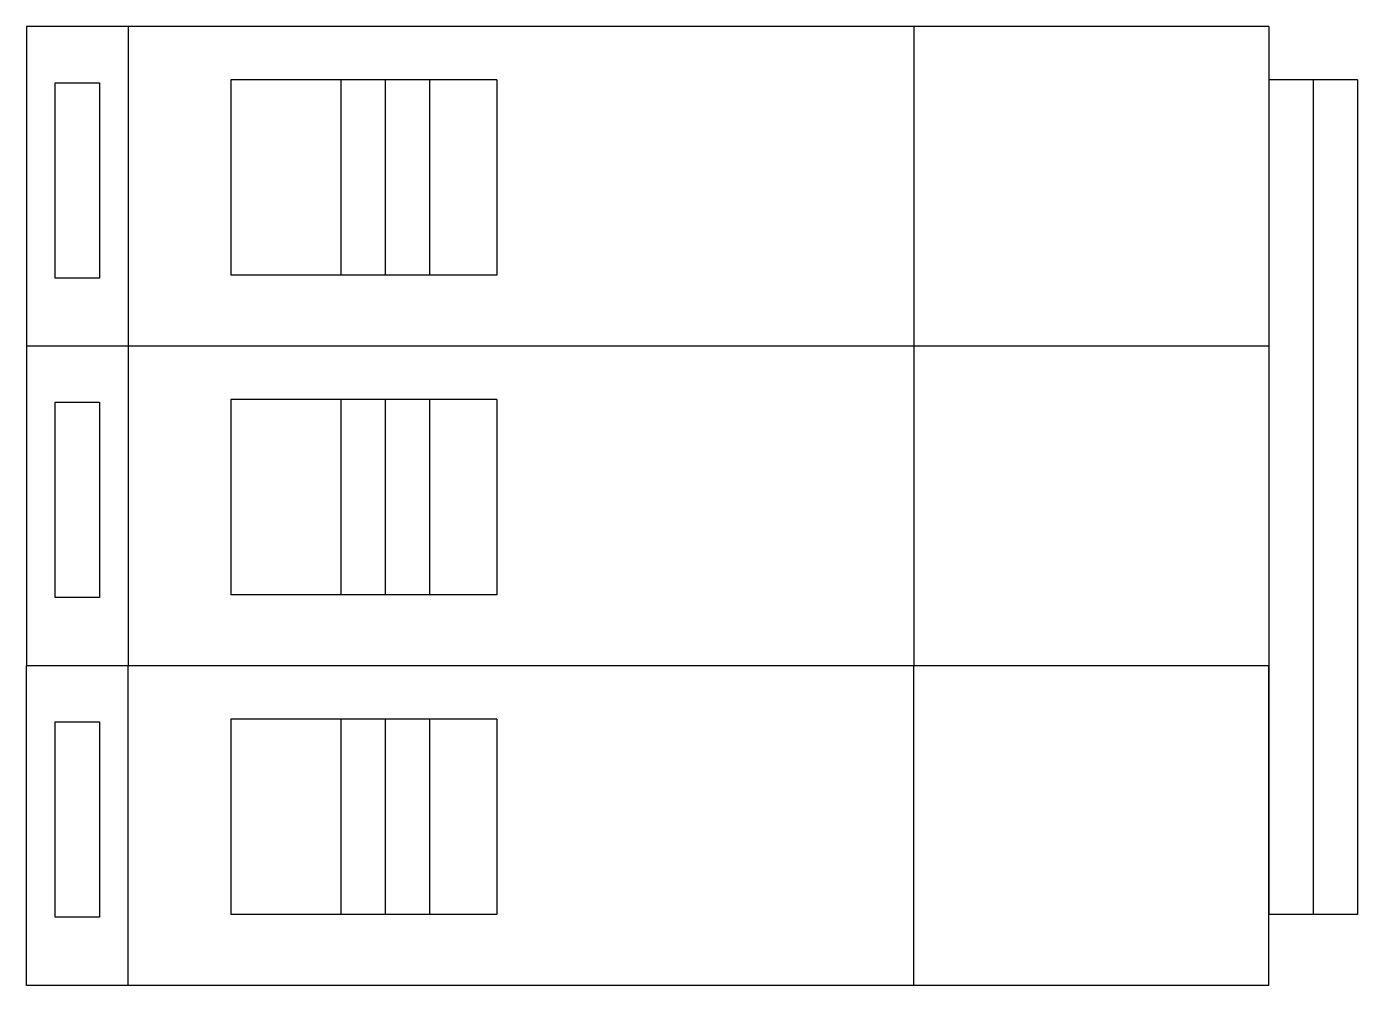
# Model space of a CAD drawing. Header units: millimetres. Extents: x 0 to 75, y 0 to 54.
import ezdxf

# ---------------------------------------------------------------- set-up
doc = ezdxf.new("R2010")
doc.units = ezdxf.units.MM
doc.layers.add('THIET BI DIEN', color=5, linetype='Continuous')

# ---------------------------------------------------------------- blocks, each defined once
blk = doc.blocks.new('hmcb3p')
at = {"layer": 'THIET BI DIEN'}
for p, q in [((0, 27), (0, 9)), ((70, 27), (0, 27)), ((5.724, 27), (5.724, 9)), ((70, 27), (70, 9)), ((11.5, 24), (11.5, 13)), ((26.5, 24), (11.5, 24)), ((17.7, 24), (17.7, 13)), ((20.2, 24), (20.2, 13)), ((22.7, 24), (22.7, 13)), ((26.5, 24), (26.5, 13)), ((70, 24), (70, -23)), ((70, 24), (70, -23)), ((75, 24), (70, 24)), ((72.5, 24), (72.5, -23)), ((75, 24), (75, -23)), ((75, 24), (75, -23)), ((26.5, 13), (11.5, 13)), ((70, 9), (0, 9)), ((0, 9), (0, -9)), ((70, 9), (0, 9)), ((5.724, 9), (5.724, -9)), ((70, 9), (70, -9)), ((26.5, 6), (11.5, 6)), ((11.5, 6), (11.5, -5)), ((17.7, 6), (17.7, -5)), ((20.2, 6), (20.2, -5)), ((22.7, 6), (22.7, -5)), ((26.5, 6), (26.5, -5)), ((26.5, -5), (11.5, -5)), ((0, -27), (0, -9)), ((70, -9), (0, -9)), ((5.724, -27), (5.724, -9)), ((70, -27), (70, -9)), ((11.5, -12), (11.5, -23)), ((26.5, -12), (11.5, -12)), ((17.7, -12), (17.7, -23)), ((20.2, -12), (20.2, -23)), ((22.7, -12), (22.7, -23)), ((26.5, -12), (26.5, -23)), ((26.5, -23), (11.5, -23)), ((70, -27), (0, -27))]:
    blk.add_line(p, q, dxfattribs=at)
at = {"layer": 'THIET BI DIEN', "ltscale": 15}
blk.add_line((75, -23), (70, -23), dxfattribs=at)
blk.add_line((75, -23), (70, -23), dxfattribs=at)
at = {"layer": 'THIET BI DIEN'}
for points in [[(50, 27), (50, 27), (50, 9)], [(50, 9), (50, 9), (50, -9)], [(50, -27), (50, -27), (50, -9)]]:
    blk.add_lwpolyline(points, dxfattribs=at)
at = {"layer": 'THIET BI DIEN', "ltscale": 15}
for points in [[(1.612, 23.841), (4.112, 23.841), (4.112, 12.841), (1.612, 12.841)], [(1.612, 5.841), (4.112, 5.841), (4.112, -5.159), (1.612, -5.159)], [(1.612, -12.159), (4.112, -12.159), (4.112, -23.159), (1.612, -23.159)]]:
    blk.add_lwpolyline(points, close=True, dxfattribs=at)

msp = doc.modelspace()

# ---------------------------------------------------------------- block references
msp.add_blockref('hmcb3p', (0, 27))

doc.saveas('drawing.dxf')
